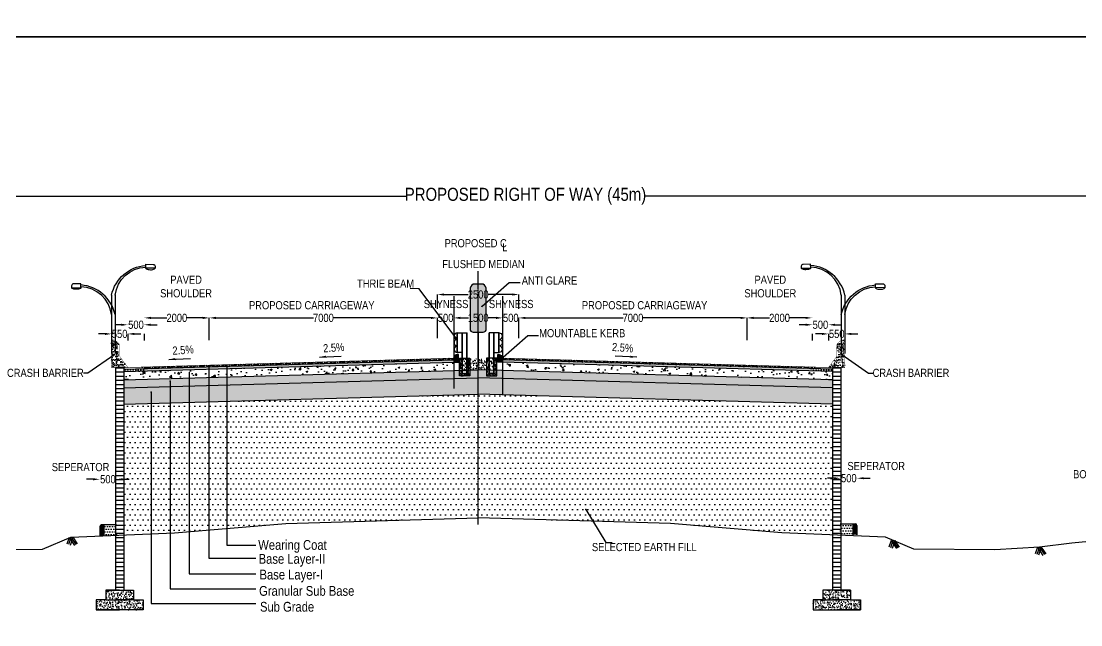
# Model space of a CAD drawing. Header units: millimetres. Extents: x 207528 to 778454, y -364692 to 101323.
# Drawn here: x 395534 to 428047, y -26840 to -8313 of the extents above; entities that cross this region are included whole.
import ezdxf

# ---------------------------------------------------------------- set-up
doc = ezdxf.new("R2010")
doc.units = ezdxf.units.MM
doc.linetypes.add('CENTER2', pattern=[28.575, 19.05, -3.175, 3.175, -3.175])
for name, color, linetype in [('Dim', 253, 'Continuous'), ('Dimension', 253, 'Continuous'), ('hatch', 253, 'Continuous')]:
    doc.layers.add(name, color=color, linetype=linetype)
doc.styles.add('DIM', font='ARIALN.TTF', dxfattribs={"height": 250})
doc.styles.add('STRIP PLAN STYLE', font='ARIALN.TTF')
doc.dimstyles.new('DIM', dxfattribs={"dimtxt": 250, "dimasz": 200, "dimexe": 0.18, "dimexo": 0.0625, "dimgap": 0.09, "dimtad": 0, "dimtih": 1, "dimtoh": 1, "dimdec": 0, "dimzin": 0, "dimdsep": 46, "dimtxsty": 'DIM', "dimcen": 0.09, "dimclrd": 256, "dimclrt": 7, "dimadec": 0, "dimazin": 0, "dimtfac": 1, "dimtdec": 0, "dimtofl": 0, "dimtmove": 0, "dimatfit": 3, "dimfxl": 1, "dimtolj": 1, "dimtzin": 0, "dimarcsym": 0})
doc.dimstyles.new('new', dxfattribs={"dimtxt": 150, "dimasz": 150, "dimexe": 100, "dimexo": 0.1, "dimgap": 0.09, "dimtad": 0, "dimtih": 1, "dimtoh": 1, "dimdec": 0, "dimzin": 0, "dimdsep": 46, "dimtxsty": 'DIM', "dimcen": 0.09, "dimclrd": 256, "dimclrt": 252, "dimadec": 0, "dimazin": 0, "dimtfac": 1, "dimtdec": 0, "dimtofl": 0, "dimtmove": 0, "dimatfit": 3, "dimfxl": 1, "dimtolj": 1, "dimtzin": 0, "dimlwd": -1, "dimarcsym": 0})
pattern_1 = [(45, (333707.95, -86341.39), (-67.35192, 67.35192), []), (105, (333707.95, -86341.39), (-92.004435, -24.65251), []), (165, (333707.95, -86341.39), (-24.65251, -92.004435), [])]
pattern_2 = [(45, (333707.954, -86341.392), (42.426407, -4e-15), [25, -35]), (45, (333718.56, -86341.392), (42.426407, -4e-15), [10, -50]), (45, (333707.954, -86330.785), (42.426407, -4e-15), [10, -50])]
pattern_3 = [(50, (333707.95, -4838.53), (546.554, -47.8173), [57.15, -628.65]), (355, (333707.95, -4838.53), (-105.7303, 573.1705), [45.72, -502.9218]), (100.45144, (333753.5, -4842.5), (440.8237, 525.3533), [48.57, -534.2707]), (46.1842, (333707.95, -4686.1), (813.237, -126.127), [85.725, -942.975]), (96.6356, (333775.7, -4696.64), (712.2124, 742.2784), [72.855, -801.407]), (351.1842, (333707.95, -4686.1), (712.212, 742.278), [68.58, -754.379]), (21, (333784.15, -4724.23), (454.8432, -306.7956), [57.15, -628.65]), (326, (333784.15, -4724.23), (185.406, 552.564), [45.72, -502.92]), (71.45144, (333822.06, -4749.8), (640.2493, 245.7683), [48.57, -534.2698]), (37.5, (333707.95, -4838.53), (9.2658, 253.6651), [0, -496.824, 0, -510.54, 0, -504.825]), (7.5, (333707.95, -4838.53), (200.459, 300.5417), [0, -291.084, 0, -485.394, 0, -192.405]), (327.5, (333538.03, -4838.53), (406.7718, -17.18623), [0, -190.5, 0, -594.36, 0, -788.67]), (317.5, (333461.83, -4838.53), (444.3875, 76.2795), [0, -247.65, 0, -394.716, 0, -560.07])]
pattern_4 = [(0, (334952.85, -4802.69), (39.6875, 79.375), [0, -79.375])]
pattern_5 = [(228.01279, (334165.154, -4203.53), (-5080, -5715), [85.4304, -8457.621]), (184.96974, (334108.004, -4267.03), (7619.999997, 635.000036), [146.601, -14513.5122]), (132.510447, (333961.954, -4279.73), (6350.000003, -6984.999998), [103.3704, -10233.6807]), (267.27369, (333714.304, -4438.48), (635.000001, 12700), [133.501, -13216.6094]), (292.833654, (333707.954, -4571.83), (-3175, 7620), [130.9084, -12959.952]), (357.27369, (333758.754, -4692.48), (-12700, 635.000001), [133.501, -13216.6094]), (37.69424, (333892.104, -4698.83), (-8254.9999996, -6350.0000005), [176.5484, -17478.279]), (72.255328, (334031.804, -4590.88), (4445.000001, 13969.9999996), [166.68, -16501.314]), (121.429566, (334082.604, -4432.13), (-5080.000001, 8255), [133.9532, -13261.3864]), (175.23636, (334012.754, -4317.83), (6985, -635), [152.9283, -7493.4842]), (222.397438, (333860.354, -4305.13), (-7619.9999998, -6985.0000003), [197.7695, -19579.193]), (138.814075, (334342.954, -4444.83), (-4445, 3810), [67.501, -6682.6415]), (171.469234, (334292.154, -4400.38), (8255, -1269.999999), [128.4205, -12713.6597]), (225, (334165.15, -4381.33), (-9e-14, -635), [89.8023, -808.2233]), (203.19859, (334120.704, -4305.13), (3175, 1270), [48.3603, -4787.6556]), (291.80141, (334076.25, -4324.18), (-635, 1905), [68.3914, -3351.1882]), (30.96376, (334101.65, -4387.68), (1905, 1270), [111.08, -3591.5745]), (161.56505, (334196.9, -4330.53), (1270, -635), [80.322, -1927.7245]), (16.38954, (333707.954, -4324.18), (6350, 1905), [112.522, -11139.7067]), (70.346176, (333815.904, -4292.43), (-2540, -6985), [94.3997, -9345.554]), (293.19859, (334196.904, -4203.53), (-1270, 3175), [96.72, -4739.296]), (343.61046, (334235.004, -4292.43), (-6350, 1905), [112.522, -11139.7067]), (339.44395, (333707.954, -4717.88), (-3175, 1270), [108.509, -5316.9336]), (294.77514, (333809.554, -4755.98), (-3175.000004, 6984.999998), [90.918, -9000.8983]), (66.80141, (334203.254, -4838.53), (1270, 3175), [96.72, -4739.296]), (17.354025, (334241.354, -4749.63), (-8255, -2540), [106.4457, -10538.094]), (69.44395, (333892.104, -4838.53), (-1270, -3175), [54.2544, -5371.188]), (101.30993, (334165.15, -4838.53), (-635, 2540), [32.3787, -3205.4987]), (165.96376, (334158.8, -4806.78), (1905, -635), [130.9084, -2487.2636]), (186.009006, (334031.804, -4775.03), (6350, 635), [121.3167, -12010.3412]), (303.69007, (334101.65, -4444.83), (-635, 1270), [91.581, -2197.944]), (353.157227, (334152.454, -4521.03), (10795, -1269.9999994), [159.889, -15829.0023]), (60.945396, (334311.204, -4540.08), (-2540, -4445), [65.377, -6472.348]), (90, (334342.95, -4482.9), (-635, 635), [38.1, -596.9]), (120.25644, (334019.104, -4755.98), (2540, -4445), [88.2167, -8733.485]), (48.01279, (333974.654, -4679.78), (5080, 5715), [170.8607, -8372.1905]), (0, (334088.95, -4552.8), (635, 635), [165.1, -469.9]), (325.304846, (334254.054, -4552.78), (6350.000002, -4444.999997), [100.4024, -9939.829]), (254.0546, (334336.6, -4609.93), (-635, -2540), [92.4573, -4530.4125]), (207.645975, (334311.204, -4698.83), (-12065.0000004, -6349.999999), [150.5363, -14903.116]), (175.42608, (334177.854, -4768.68), (-8255, 635), [159.2574, -15766.4616])]
pattern_6 = [(0, (333707.954, -4838.53), (39.6875, 79.375), [0, -79.375])]
pattern_7 = [(0, (333707.95, 59244.85), (79.375, 158.75), [0, -158.75])]
pattern_8 = [(140, (336827.85, 59280.69), (15.93909, 182.18467), [19.05, -209.55]), (85, (336827.85, 59280.69), (-191.05685, -35.24342), [15.24, -167.64058]), (190.45144, (336829.18, 59295.87), (-175.11775, 146.94125), [16.19, -178.09024]), (136.1842, (336777.05, 59280.7), (42.04233, 271.07904), [28.575, -314.325]), (186.63556, (336780.56, 59303.28), (-247.4261, 237.40413), [24.285, -267.1356]), (81.18415, (336777.05, 59280.7), (-247.4261, 237.40413), [22.85997, -251.4597]), (111, (336789.75, 59306.09), (102.2652, 151.6144), [19.05, -209.55]), (56, (336789.75, 59306.09), (-184.18797, 61.80203), [15.24, -167.64]), (161.45145, (336798.27, 59318.72), (-81.92277, 213.41642), [16.19, -178.08994]), (127.5, (336827.85, 59280.69), (-84.55504, 3.088603), [0, -165.608, 0, -170.18, 0, -168.275]), (97.5, (336827.85, 59280.69), (-100.180575, 66.81966), [0, -97.028, 0, -161.798, 0, -64.135]), (57.5, (336827.85, 59224.05), (5.728744, 135.590595), [0, -63.5, 0, -198.12, 0, -262.89]), (47.5, (336827.85, 59198.65), (-25.42649, 148.12918), [0, -82.55, 0, -131.572, 0, -186.69])]
pattern_9 = [(0, (336452.85, 59280.69), (0, 127), [])]
pattern_10 = [(50, (334452.73, 59243.19), (182.18467, -15.93909), [19.05, -209.55]), (355, (334452.73, 59243.19), (-35.24342, 191.05685), [15.24, -167.64058]), (100.45144, (334467.9, 59241.86), (146.94125, 175.11775), [16.19, -178.09024]), (46.1842, (334452.73, 59293.99), (271.07904, -42.04233), [28.575, -314.325]), (96.63556, (334475.32, 59290.48), (237.40413, 247.4261), [24.285, -267.1356]), (351.18415, (334452.73, 59294), (237.40413, 247.4261), [22.86, -251.4597]), (21, (334478.13, 59281.29), (151.6144, -102.2652), [19.05, -209.55]), (326, (334478.13, 59281.29), (61.80203, 184.18797), [15.24, -167.64]), (71.45144, (334490.76, 59272.76), (213.41642, 81.92277), [16.19, -178.08994]), (37.5, (334452.727, 59243.186), (3.088603, 84.55504), [0, -165.608, 0, -170.18, 0, -168.275]), (7.5, (334452.73, 59243.19), (66.81966, 100.180575), [0, -97.028, 0, -161.798, 0, -64.135]), (327.5, (334396.085, 59243.186), (135.590595, -5.728744), [0, -63.5, 0, -198.12, 0, -262.89]), (317.5, (334370.68, 59243.19), (148.12918, 25.42649), [0, -82.55, 0, -131.572, 0, -186.69])]

# ---------------------------------------------------------------- blocks, each defined once
blk = doc.blocks.new('*D259')
at = {"layer": 'Defpoints', "color": 0, "transparency": 16777216}
for p in [(401307, -17420), (401307, -18106), (408307, -18046)]:
    blk.add_point(p, dxfattribs=at)
at = {"layer": 'Dim', "color": 0, "lineweight": -2, "transparency": 16777216}
for p, q in [((401307, -18106), (401307, -17420)), ((408307, -18045), (408307, -17420))]:
    blk.add_line(p, q, dxfattribs=at)
at = {"layer": 'Dim', "lineweight": -2, "transparency": 16777216}
for p, q in [((401507, -17420), (404502, -17420)), ((408107, -17420), (405112, -17420))]:
    blk.add_line(p, q, dxfattribs=at)
at = {"layer": 'Dim', "transparency": 16777216}
for points in [[(401507, -17387), (401507, -17454), (401307, -17420)], [(408107, -17387), (408107, -17454), (408307, -17420)]]:
    blk.add_solid(points, dxfattribs=at)
at = {"layer": 'Dim', "color": 7, "transparency": 16777216, "insert": (404807, -17420), "char_height": 250, "attachment_point": 5, "style": 'DIM'}
blk.add_mtext('\\A1;7000', dxfattribs=at)
blk = doc.blocks.new('*D260')
at = {"layer": 'Defpoints', "color": 0, "transparency": 16777216}
for p in [(399313, -17419), (399313, -17419), (401307, -17420)]:
    blk.add_point(p, dxfattribs=at)
at = {"layer": 'Dim', "color": 0, "lineweight": -2, "transparency": 16777216}
for p, q in [((399313, -17419), (399313, -17420)), ((401307, -17420), (401307, -17421))]:
    blk.add_line(p, q, dxfattribs=at)
at = {"layer": 'Dim', "lineweight": -2, "transparency": 16777216}
for p, q in [((399513, -17419), (400002, -17420)), ((401107, -17420), (400617, -17420))]:
    blk.add_line(p, q, dxfattribs=at)
at = {"layer": 'Dim', "transparency": 16777216}
for points in [[(399513, -17386), (399513, -17453), (399313, -17419)], [(401107, -17387), (401107, -17454), (401307, -17420)]]:
    blk.add_solid(points, dxfattribs=at)
at = {"layer": 'Dim', "color": 7, "transparency": 16777216, "insert": (400310, -17420), "char_height": 250, "attachment_point": 5, "style": 'DIM'}
blk.add_mtext('\\A1;2000', dxfattribs=at)
blk = doc.blocks.new('*D261')
at = {"layer": 'Defpoints', "color": 0, "transparency": 16777216}
for p in [(398305, -17912), (398305, -18008), (398805, -18008)]:
    blk.add_point(p, dxfattribs=at)
at = {"layer": 'Dim', "lineweight": -2, "transparency": 16777216}
for p, q in [((398105, -17912), (397905, -17912)), ((399005, -17912), (399205, -17912))]:
    blk.add_line(p, q, dxfattribs=at)
at = {"layer": 'Dim', "color": 0, "lineweight": -2, "transparency": 16777216}
for p, q in [((398305, -17913), (398305, -17911)), ((398805, -17913), (398805, -17911))]:
    blk.add_line(p, q, dxfattribs=at)
at = {"layer": 'Dim', "transparency": 16777216}
for points in [[(398105, -17878), (398105, -17945), (398305, -17912)], [(399005, -17878), (399005, -17945), (398805, -17912)]]:
    blk.add_solid(points, dxfattribs=at)
at = {"layer": 'Dim', "color": 7, "transparency": 16777216, "insert": (398555, -17912), "char_height": 250, "attachment_point": 5, "style": 'DIM'}
blk.add_mtext('\\A1;550', dxfattribs=at)
blk = doc.blocks.new('*D274')
at = {"layer": 'Defpoints', "color": 0, "transparency": 16777216}
for p in [(398805, -17631), (398805, -17905), (399306, -17905)]:
    blk.add_point(p, dxfattribs=at)
at = {"layer": 'Dim', "lineweight": -2, "transparency": 16777216}
for p, q in [((398605, -17631), (398405, -17631)), ((399506, -17631), (399706, -17631))]:
    blk.add_line(p, q, dxfattribs=at)
at = {"layer": 'Dim', "color": 0, "lineweight": -2, "transparency": 16777216}
for p, q in [((398805, -17633), (398805, -17631)), ((399306, -17633), (399306, -17631))]:
    blk.add_line(p, q, dxfattribs=at)
at = {"layer": 'Dim', "transparency": 16777216}
for points in [[(398605, -17598), (398605, -17665), (398805, -17631)], [(399506, -17598), (399506, -17665), (399306, -17631)]]:
    blk.add_solid(points, dxfattribs=at)
at = {"layer": 'Dim', "color": 7, "transparency": 16777216, "insert": (399056, -17631), "char_height": 250, "attachment_point": 5, "style": 'DIM'}
blk.add_mtext('\\A1;500', dxfattribs=at)
blk = doc.blocks.new('*D262')
at = {"layer": 'Defpoints', "color": 0, "transparency": 16777216}
for p in [(410807, -16703), (408307, -17138), (410807, -17138)]:
    blk.add_point(p, dxfattribs=at)
at = {"layer": 'Dim', "color": 0, "lineweight": -2, "transparency": 16777216}
for p, q in [((408307, -17138), (408307, -16703)), ((410807, -17138), (410807, -16703))]:
    blk.add_line(p, q, dxfattribs=at)
at = {"layer": 'Dim', "lineweight": -2, "transparency": 16777216}
for p, q in [((408507, -16703), (409250, -16703)), ((410607, -16703), (409865, -16703))]:
    blk.add_line(p, q, dxfattribs=at)
at = {"layer": 'Dim', "transparency": 16777216}
for points in [[(408507, -16669), (408507, -16736), (408307, -16703)], [(410607, -16669), (410607, -16736), (410807, -16703)]]:
    blk.add_solid(points, dxfattribs=at)
at = {"layer": 'Dim', "color": 7, "transparency": 16777216, "insert": (409557, -16703), "char_height": 250, "attachment_point": 5, "style": 'DIM'}
blk.add_mtext('\\A1;2500', dxfattribs=at)
blk = doc.blocks.new('*D263')
at = {"layer": 'Defpoints', "color": 0, "transparency": 16777216}
for p in [(410307, -17420), (410307, -17607), (410807, -17607)]:
    blk.add_point(p, dxfattribs=at)
at = {"layer": 'Dim', "lineweight": -2, "transparency": 16777216}
for p, q in [((410107, -17420), (409907, -17420)), ((411007, -17420), (411207, -17420))]:
    blk.add_line(p, q, dxfattribs=at)
at = {"layer": 'Dim', "color": 0, "lineweight": -2, "transparency": 16777216}
for p, q in [((410307, -17421), (410307, -17420)), ((410807, -17421), (410807, -17420))]:
    blk.add_line(p, q, dxfattribs=at)
at = {"layer": 'Dim', "transparency": 16777216}
for points in [[(410107, -17387), (410107, -17453), (410307, -17420)], [(411007, -17387), (411007, -17453), (410807, -17420)]]:
    blk.add_solid(points, dxfattribs=at)
at = {"layer": 'Dim', "color": 7, "transparency": 16777216, "insert": (410557, -17420), "char_height": 250, "attachment_point": 5, "style": 'DIM'}
blk.add_mtext('\\A1;500', dxfattribs=at)
blk = doc.blocks.new('*D264')
at = {"layer": 'Defpoints', "color": 0, "transparency": 16777216}
for p in [(408307, -17420), (408307, -17607), (408807, -17607)]:
    blk.add_point(p, dxfattribs=at)
at = {"layer": 'Dim', "lineweight": -2, "transparency": 16777216}
for p, q in [((408107, -17420), (407907, -17420)), ((409007, -17420), (409207, -17420))]:
    blk.add_line(p, q, dxfattribs=at)
at = {"layer": 'Dim', "color": 0, "lineweight": -2, "transparency": 16777216}
for p, q in [((408307, -17421), (408307, -17420)), ((408807, -17421), (408807, -17420))]:
    blk.add_line(p, q, dxfattribs=at)
at = {"layer": 'Dim', "transparency": 16777216}
for points in [[(408107, -17387), (408107, -17453), (408307, -17420)], [(409007, -17387), (409007, -17453), (408807, -17420)]]:
    blk.add_solid(points, dxfattribs=at)
at = {"layer": 'Dim', "color": 7, "transparency": 16777216, "insert": (408557, -17420), "char_height": 250, "attachment_point": 5, "style": 'DIM'}
blk.add_mtext('\\A1;500', dxfattribs=at)
blk = doc.blocks.new('*D265')
at = {"layer": 'Defpoints', "color": 0, "transparency": 16777216}
for p in [(408807, -17419), (408807, -17606), (410307, -17607)]:
    blk.add_point(p, dxfattribs=at)
at = {"layer": 'Dim', "color": 0, "lineweight": -2, "transparency": 16777216}
for p, q in [((408807, -17420), (408807, -17419)), ((410307, -17421), (410307, -17420))]:
    blk.add_line(p, q, dxfattribs=at)
at = {"layer": 'Dim', "lineweight": -2, "transparency": 16777216}
for p, q in [((409007, -17419), (409261, -17419)), ((410107, -17420), (409853, -17420))]:
    blk.add_line(p, q, dxfattribs=at)
at = {"layer": 'Dim', "transparency": 16777216}
for points in [[(409007, -17386), (409007, -17453), (408807, -17419)], [(410107, -17386), (410107, -17453), (410307, -17420)]]:
    blk.add_solid(points, dxfattribs=at)
at = {"layer": 'Dim', "color": 7, "transparency": 16777216, "insert": (409557, -17419), "char_height": 250, "attachment_point": 5, "style": 'DIM'}
blk.add_mtext('\\A1;1500', dxfattribs=at)
blk = doc.blocks.new('*D266')
at = {"layer": 'Defpoints', "color": 0, "transparency": 16777216}
for p in [(417806, -17420), (410806, -18046), (417806, -18106)]:
    blk.add_point(p, dxfattribs=at)
at = {"layer": 'Dim', "color": 0, "lineweight": -2, "transparency": 16777216}
for p, q in [((410806, -18045), (410806, -17420)), ((417806, -18106), (417806, -17420))]:
    blk.add_line(p, q, dxfattribs=at)
at = {"layer": 'Dim', "lineweight": -2, "transparency": 16777216}
for p, q in [((411006, -17420), (414001, -17420)), ((417606, -17420), (414611, -17420))]:
    blk.add_line(p, q, dxfattribs=at)
at = {"layer": 'Dim', "transparency": 16777216}
for points in [[(411006, -17387), (411006, -17454), (410806, -17420)], [(417606, -17387), (417606, -17454), (417806, -17420)]]:
    blk.add_solid(points, dxfattribs=at)
at = {"layer": 'Dim', "color": 7, "transparency": 16777216, "insert": (414306, -17420), "char_height": 250, "attachment_point": 5, "style": 'DIM'}
blk.add_mtext('\\A1;7000', dxfattribs=at)
blk = doc.blocks.new('*D267')
at = {"layer": 'Defpoints', "color": 0, "transparency": 16777216}
for p in [(417806, -17420), (419800, -17419), (419800, -17419)]:
    blk.add_point(p, dxfattribs=at)
at = {"layer": 'Dim', "color": 0, "lineweight": -2, "transparency": 16777216}
for p, q in [((417806, -17420), (417806, -17421)), ((419800, -17419), (419800, -17420))]:
    blk.add_line(p, q, dxfattribs=at)
at = {"layer": 'Dim', "lineweight": -2, "transparency": 16777216}
for p, q in [((418006, -17420), (418495, -17420)), ((419600, -17419), (419110, -17420))]:
    blk.add_line(p, q, dxfattribs=at)
at = {"layer": 'Dim', "transparency": 16777216}
for points in [[(418006, -17387), (418006, -17454), (417806, -17420)], [(419600, -17386), (419600, -17453), (419800, -17419)]]:
    blk.add_solid(points, dxfattribs=at)
at = {"layer": 'Dim', "color": 7, "transparency": 16777216, "insert": (418803, -17420), "char_height": 250, "attachment_point": 5, "style": 'DIM'}
blk.add_mtext('\\A1;2000', dxfattribs=at)
blk = doc.blocks.new('*D268')
at = {"layer": 'Defpoints', "color": 0, "transparency": 16777216}
for p in [(420308, -18008), (420808, -17912), (420808, -18008)]:
    blk.add_point(p, dxfattribs=at)
at = {"layer": 'Dim', "lineweight": -2, "transparency": 16777216}
for p, q in [((420108, -17912), (419908, -17912)), ((421008, -17912), (421208, -17912))]:
    blk.add_line(p, q, dxfattribs=at)
at = {"layer": 'Dim', "color": 0, "lineweight": -2, "transparency": 16777216}
for p, q in [((420308, -17913), (420308, -17911)), ((420808, -17913), (420808, -17911))]:
    blk.add_line(p, q, dxfattribs=at)
at = {"layer": 'Dim', "transparency": 16777216}
for points in [[(420108, -17878), (420108, -17945), (420308, -17912)], [(421008, -17878), (421008, -17945), (420808, -17912)]]:
    blk.add_solid(points, dxfattribs=at)
at = {"layer": 'Dim', "color": 7, "transparency": 16777216, "insert": (420558, -17912), "char_height": 250, "attachment_point": 5, "style": 'DIM'}
blk.add_mtext('\\A1;550', dxfattribs=at)
blk = doc.blocks.new('*D275')
at = {"layer": 'Defpoints', "color": 0, "transparency": 16777216}
for p in [(420308, -17631), (419806, -17905), (420308, -17905)]:
    blk.add_point(p, dxfattribs=at)
at = {"layer": 'Dim', "lineweight": -2, "transparency": 16777216}
for p, q in [((419606, -17631), (419406, -17631)), ((420508, -17631), (420708, -17631))]:
    blk.add_line(p, q, dxfattribs=at)
at = {"layer": 'Dim', "color": 0, "lineweight": -2, "transparency": 16777216}
for p, q in [((419806, -17633), (419806, -17631)), ((420308, -17633), (420308, -17631))]:
    blk.add_line(p, q, dxfattribs=at)
at = {"layer": 'Dim', "transparency": 16777216}
for points in [[(419606, -17598), (419606, -17665), (419806, -17631)], [(420508, -17598), (420508, -17665), (420308, -17631)]]:
    blk.add_solid(points, dxfattribs=at)
at = {"layer": 'Dim', "color": 7, "transparency": 16777216, "insert": (420057, -17631), "char_height": 250, "attachment_point": 5, "style": 'DIM'}
blk.add_mtext('\\A1;500', dxfattribs=at)
blk = doc.blocks.new('*D269')
at = {"layer": 'Defpoints', "color": 0, "transparency": 16777216}
for p in [(398450, -22373), (397940, -22721), (398450, -22721)]:
    blk.add_point(p, dxfattribs=at)
at = {"layer": 'Dim', "lineweight": -2, "transparency": 16777216}
for p, q in [((397740, -22373), (397540, -22373)), ((398650, -22373), (398850, -22373))]:
    blk.add_line(p, q, dxfattribs=at)
at = {"layer": 'Dim', "color": 0, "lineweight": -2, "transparency": 16777216}
for p, q in [((397940, -22374), (397940, -22373)), ((398450, -22374), (398450, -22373))]:
    blk.add_line(p, q, dxfattribs=at)
at = {"layer": 'Dim', "transparency": 16777216}
for points in [[(397740, -22340), (397740, -22407), (397940, -22373)], [(398650, -22340), (398650, -22407), (398450, -22373)]]:
    blk.add_solid(points, dxfattribs=at)
at = {"layer": 'Dim', "color": 7, "transparency": 16777216, "insert": (398195, -22373), "char_height": 250, "attachment_point": 5, "style": 'DIM'}
blk.add_mtext('\\A1;500', dxfattribs=at)
blk = doc.blocks.new('*D270')
at = {"layer": 'Defpoints', "color": 0, "transparency": 16777216}
for p in [(420675, -22341), (420675, -22689), (421185, -22689)]:
    blk.add_point(p, dxfattribs=at)
at = {"layer": 'Dim', "lineweight": -2, "transparency": 16777216}
for p, q in [((420475, -22341), (420275, -22341)), ((421385, -22341), (421585, -22341))]:
    blk.add_line(p, q, dxfattribs=at)
at = {"layer": 'Dim', "color": 0, "lineweight": -2, "transparency": 16777216}
for p, q in [((420675, -22342), (420675, -22341)), ((421185, -22342), (421185, -22341))]:
    blk.add_line(p, q, dxfattribs=at)
at = {"layer": 'Dim', "transparency": 16777216}
for points in [[(420475, -22308), (420475, -22374), (420675, -22341)], [(421385, -22308), (421385, -22374), (421185, -22341)]]:
    blk.add_solid(points, dxfattribs=at)
at = {"layer": 'Dim', "color": 7, "transparency": 16777216, "insert": (420930, -22341), "char_height": 250, "attachment_point": 5, "style": 'DIM'}
blk.add_mtext('\\A1;500', dxfattribs=at)
blk = doc.blocks.new('*D271')
at = {"layer": 'Defpoints', "color": 0, "transparency": 16777216}
for p in [(387056, -13954), (432056, -13687), (432056, -13951)]:
    blk.add_point(p, dxfattribs=at)
at = {"layer": 'Dim', "color": 0, "lineweight": -2, "transparency": 16777216}
for p, q in [((387056, -13954), (387056, -13686)), ((432056, -13951), (432056, -13686))]:
    blk.add_line(p, q, dxfattribs=at)
at = {"layer": 'Dim', "lineweight": -2, "transparency": 16777216}
for p, q in [((387256, -13687), (407335, -13687)), ((431856, -13687), (414680, -13687))]:
    blk.add_line(p, q, dxfattribs=at)
at = {"layer": 'Dim', "transparency": 16777216}
for points in [[(387256, -13653), (387256, -13720), (387056, -13687)], [(431856, -13653), (431856, -13720), (432056, -13687)]]:
    blk.add_solid(points, dxfattribs=at)
at = {"layer": 'Dim', "color": 7, "transparency": 16777216, "insert": (411008, -13687), "char_height": 400, "attachment_point": 5, "style": 'STRIP PLAN STYLE'}
blk.add_mtext('\\A1;PROPOSED RIGHT OF WAY (45m)', dxfattribs=at)
blk = doc.blocks.new('thrie pole')
at = {"true_color": 0x939598}
h = blk.add_hatch(dxfattribs=at)
h.set_pattern_fill('AR-CONC', color=252, scale=0.7)
h.paths.add_polyline_path([(1314319, 54509), (1314169, 54509), (1314169, 54977), (1314089, 54977), (1314089, 54429), (1314399, 54429), (1314399, 54977), (1314319, 54977)])
for points in [[(1314019, 55151), (1314019, 55751)], [(1314019, 55351), (1314019, 55751)], [(1314019, 55751), (1314319, 55751)], [(1314024, 55151), (1314024, 55751)], [(1314024, 55351), (1314024, 55751)], [(1314169, 54509), (1314169, 55751)], [(1314174, 54509), (1314174, 55751)], [(1314314, 54509), (1314314, 55751)], [(1314319, 54509), (1314319, 55751)], [(1314169, 55151), (1314019, 55151)], [(1314174, 54509), (1314169, 54509)], [(1314169, 54509), (1314319, 54509)]]:
    blk.add_lwpolyline(points)
blk.add_lwpolyline([(1314399, 54429), (1314089, 54429), (1314089, 54977), (1314399, 54977)], close=True)
for centre, radius, start, end in [((1314019, 55651), 100, 90, 245.38), ((1314019, 55451), 100, 114.62, 245.38), ((1314019, 55251), 100, 114.62, 270), ((1313973, 55551), 10, 294.62, 65.38), ((1313973, 55351), 10, 294.62, 65.38)]:
    blk.add_arc(centre, radius, start, end)
blk = doc.blocks.new('DDD')
for p, q in [((1867070, -106568), (1867071, -106627)), ((1867071, -106627), (1867359, -106625)), ((1867358, -106507), (1867129, -106509)), ((1867359, -106625), (1867358, -106507)), ((1868297, -107444), (1868295, -109214)), ((1868407, -107450), (1868407, -109214))]:
    blk.add_line(p, q)
for centre, major_axis, start_param, end_param in [((1867129, -106568), (41.7, 41.7), 0.793568, 2.364365), ((1867273, -107703), (-822, 822), 4.14637, 5.423964), ((1867323, -107580), (-343, 922), 4.488864, 5.890241)]:
    blk.add_ellipse(centre, major_axis=major_axis, ratio=1, start_param=start_param, end_param=end_param)
at = {"extrusion": (0, 0, -1)}
blk.add_ellipse((1867215, -106626), major_axis=(144, 1), ratio=0.331897, start_param=0, end_param=3.141593, dxfattribs=at)
blk = doc.blocks.new('DUAL LIGHT')
for p, q in [((1621822, -144545), (1621823, -144427)), ((1622110, -144547), (1621822, -144545)), ((1621823, -144427), (1622052, -144429)), ((1622110, -144488), (1622110, -144547)), ((1620774, -145370), (1620774, -146570)), ((1620884, -145364), (1620885, -146570))]:
    blk.add_line(p, q)
at = {"extrusion": (0, 0, -1)}
for centre, major_axis, start_param, end_param in [((1621908, -145623), (822, 822), 4.14637, 5.423964), ((1621858, -145500), (343, 922), 4.488864, 5.890241), ((1622052, -144487), (-41.7, 41.7), 0.793568, 2.364365)]:
    blk.add_ellipse(centre, major_axis=major_axis, ratio=1, start_param=start_param, end_param=end_param, dxfattribs=at)
blk.add_ellipse((1621966, -144546), major_axis=(-144, 1), ratio=0.331897, start_param=0, end_param=3.141593)
blk.add_blockref('DDD', (-247523, -37321))

msp = doc.modelspace()

# ---------------------------------------------------------------- hatches: boundary and pattern name
h = msp.add_hatch()
h.set_pattern_fill('GOST_GLASS', color=41, scale=5)
h.set_pattern_definition(pattern_2)
h.paths.add_polyline_path([(408809.1, -18776.1), (408809.1, -18706), (399306.3, -18979.5), (399306.3, -19048.9)])
at = {"true_color": 0x636466}
h = msp.add_hatch(color=251, dxfattribs=at)
h.dxf.hatch_style = 1
h.paths.add_polyline_path([(408954.4, -18546.3), (408916.3, -18546.3, 0.2904632), (408816.4, -18634.8), (408807.4, -18698.2), (408807.9, -18698.2), (408807.9, -18778.2), (408954.3, -18777.1)])
h = msp.add_hatch()
h.set_pattern_fill('AR-SAND', color=45, scale=2.5)
h.set_pattern_definition([(37.5, (-24543.98, -86963.99), (-4.000078, 122.35331), [0, -96.52, 0, -107.95, 0, -103.1875]), (7.5, (-24543.98, -86963.99), (112.38082, 179.206275), [0, -52.07, 0, -86.995, 0, -33.3375]), (327.5, (-24622.08, -86963.99), (197.748093, 0.359296), [0, -31.75, 0, -114.3, 0, -149.225]), (317.5, (-24622.08, -86963.99), (190.88911, 55.73233), [0, -15.875, 0, -74.93, 0, -85.725])])
h.paths.add_polyline_path([(408954.3, -18661.7), (410159.2, -18661.7), (410153.6, -19026), (409555.7, -19012.1), (408960, -19025.9)])
at = {"true_color": 0x939598}
h = msp.add_hatch(color=252, dxfattribs=at)
h.dxf.hatch_style = 1
edge = h.paths.add_edge_path()
edge.add_line((410197.4, -18546.3), (410159.3, -18546.3))
edge.add_line((410159.3, -18546.3), (410159.2, -18777))
edge.add_line((410159.2, -18777), (410305.8, -18778.3))
edge.add_line((410305.8, -18778.3), (410305.9, -18751.3))
edge.add_line((410305.9, -18751.3), (410306, -18751.3))
edge.add_line((410306, -18751.3), (410306.4, -18699.1))
edge.add_line((410306.4, -18699.1), (410297.2, -18634.9))
edge.add_arc((410177.5, -18669.3), 124.6, 16.03683, 80.82338)
h = msp.add_hatch()
h.set_pattern_fill('GOST_GLASS', color=41, scale=5)
h.set_pattern_definition(pattern_2)
h.paths.add_polyline_path([(410307, -18706.1), (410307, -18776.2), (419806.3, -19048.9), (419806.3, -18979.5)])
at = {"ltscale": 0.1}
h = msp.add_hatch(dxfattribs=at)
h.set_pattern_fill('LINE', color=256, scale=40, style=0)
h.set_pattern_definition(pattern_9)
h.paths.add_polyline_path([(398679.8, -18943.6), (398429.8, -18943.6), (398429.8, -24327.4), (398679.8, -24288.5)])
h.paths.add_polyline_path([(398679.8, -24288.5), (398429.8, -24327.4), (398429.8, -25778), (398679.8, -25778)])
h = msp.add_hatch(dxfattribs=at)
h.set_pattern_fill('LINE', color=256, scale=40, style=0)
h.set_pattern_definition(pattern_9)
h.paths.add_polyline_path([(420432.8, -18943.6), (420682.8, -18943.6), (420682.8, -24327.4), (420432.8, -24288.5)])
h.paths.add_polyline_path([(420432.8, -24288.5), (420682.8, -24327.4), (420682.8, -25778), (420432.8, -25778)])
h = msp.add_hatch(color=256)
h.dxf.hatch_style = 1
h.paths.add_polyline_path([(397948.4, -23822.2, -0.4142136), (397998.4, -23772.2), (398071.7, -23772.2), (398071.7, -24108), (397948.4, -24111.1)])
h = msp.add_hatch(color=256)
h.dxf.hatch_style = 1
h.paths.add_polyline_path([(421176.4, -23790, 0.4142136), (421126.4, -23740), (421053.2, -23740), (421053.2, -24075.7), (421176.4, -24078.9)])
at = {"layer": 'Dim'}
h = msp.add_hatch(color=124, dxfattribs=at)
h.dxf.hatch_style = 1
edge = h.paths.add_edge_path()
edge.add_line((409806.3, -17756.9), (409806.3, -16556.9))
edge.add_arc((409614.1, -16555.3), 192.2, 359.51681, 421.33401)
edge.add_line((409706.3, -16386.6), (409406.3, -16386.6))
edge.add_arc((409469.1, -16538), 163.9, 112.53079, 186.6184)
edge.add_line((409306.3, -16556.9), (409306.3, -17756.9))
edge.add_arc((409406.3, -17756.9), 100, 180, 270)
edge.add_line((409406.3, -17856.9), (409706.3, -17856.9))
edge.add_arc((409706.3, -17756.9), 100, 270, 360)
h = msp.add_hatch(dxfattribs=at)
h.set_pattern_fill('AR-CONC', color=256)
h.set_pattern_definition(pattern_10)
h.paths.add_polyline_path([(398547.8, -18245.2), (398541.2, -18231.5), (398521.6, -18199.4), (398504.6, -18178), (398480.1, -18153.7), (398440.3, -18125.2), (398407.3, -18109), (398374.6, -18098), (398336.3, -18090.9), (398304.8, -18089.4), (398304.8, -18147.5), (398304.8, -18943.6), (398806.2, -18931), (398547.4, -18587.1)])
h = msp.add_hatch(dxfattribs=at)
h.set_pattern_fill('AR-CONC', color=256)
h.set_pattern_definition(pattern_10)
h.paths.add_polyline_path([(420564.9, -18245.2), (420571.4, -18231.5), (420591, -18199.4), (420608.1, -18178), (420632.5, -18153.7), (420672.3, -18125.2), (420705.3, -18109), (420738, -18098), (420776.3, -18090.9), (420807.8, -18089.4), (420807.8, -18147.5), (420807.8, -18943.6), (420306.4, -18931), (420565.2, -18587.1)])
h = msp.add_hatch(dxfattribs=at)
h.set_pattern_fill('AR-CONC', color=256, scale=3)
h.set_pattern_definition(pattern_3)
h.paths.add_polyline_path([(408809.1, -19032.8), (408809.1, -18776.1), (398679.8, -19066.8), (398679.8, -19238.5), (398679.8, -19313.7)])
h = msp.add_hatch(dxfattribs=at)
h.set_pattern_fill('AR-CONC', color=256, scale=3)
h.set_pattern_definition(pattern_3)
h.paths.add_polyline_path([(410307, -18776.2), (410307, -19032.9), (420432.8, -19313.7), (420432.8, -19066.8)])
at = {"layer": 'hatch'}
h = msp.add_hatch(dxfattribs=at)
h.set_pattern_fill('NET3', color=256, scale=30, angle=45)
h.set_pattern_definition(pattern_1)
h.paths.add_polyline_path([(408809.1, -18705.8), (408809.1, -18656), (399306.3, -18929.2), (399306.3, -18979.5)])
h = msp.add_hatch(dxfattribs=at)
h.set_pattern_fill('NET3', color=256, scale=30, angle=45)
h.set_pattern_definition(pattern_1)
h.paths.add_polyline_path([(410307, -18656.1), (410307, -18705.9), (419806.3, -18979.5), (419806.3, -18929.2)])
h = msp.add_hatch(dxfattribs=at)
h.set_pattern_fill('DOTS', scale=50)
h.set_pattern_definition(pattern_4)
h.paths.add_polyline_path([(399306.3, -18929.5), (398430.1, -18943.6), (398679.8, -18949.6), (398679.8, -19078.4), (399306.9, -19048.7)])
h = msp.add_hatch(dxfattribs=at)
h.set_pattern_fill('GRAVEL', color=11, scale=25)
h.set_pattern_definition(pattern_5)
h.paths.add_polyline_path([(409555.7, -19262.2), (409555.7, -19012.1), (398679.8, -19313.7), (398679.8, -19433.6), (398679.8, -19567.8)])
h = msp.add_hatch(dxfattribs=at)
h.set_pattern_fill('GRAVEL', color=11, scale=25)
h.set_pattern_definition(pattern_5)
h.paths.add_polyline_path([(409556.9, -19262.2), (409556.9, -19012.1), (420432.8, -19313.7), (420432.8, -19433.6), (420432.8, -19567.8)])
h = msp.add_hatch(dxfattribs=at)
h.set_pattern_fill('DOTS', scale=50)
h.set_pattern_definition(pattern_4)
h.paths.add_polyline_path([(419806.3, -18929.5), (420682.5, -18943.6), (420432.8, -18949.6), (420432.8, -19078.4), (419805.7, -19048.7)])
h = msp.add_hatch(dxfattribs=at)
h.set_pattern_fill('DOTS', color=25, scale=50)
h.set_pattern_definition(pattern_6)
h.paths.add_polyline_path([(409555.7, -19262.2), (398679.8, -19567.8), (398679.8, -20067.9), (409555.7, -19762.4)])
h = msp.add_hatch(dxfattribs=at)
h.set_pattern_fill('DOTS', color=25, scale=50)
h.set_pattern_definition(pattern_6)
h.paths.add_polyline_path([(409556.9, -19262.2), (420432.8, -19567.8), (420432.8, -20067.9), (409556.9, -19762.4)])
h = msp.add_hatch(dxfattribs=at)
h.set_pattern_fill('DOTS', scale=100)
h.set_pattern_definition(pattern_7)
h.paths.add_polyline_path([(409555.7, -19762.4), (398679.8, -20067.9), (398679.8, -24080.6), (398168.2, -24102.2), (400237.3, -24014.6), (403654.5, -23731.6), (409555.7, -23557.2)])
h = msp.add_hatch(dxfattribs=at)
h.set_pattern_fill('DOTS', scale=100)
h.set_pattern_definition(pattern_7)
h.paths.add_polyline_path([(409556.9, -19762.4), (420432.8, -20067.9), (420432.8, -24080.6), (420944.4, -24102.2), (418875.3, -24014.6), (415458.2, -23731.6), (409556.9, -23557.2)])
h = msp.add_hatch(dxfattribs=at)
h.set_pattern_fill('DOTS', color=25, scale=50)
h.set_pattern_definition([(0, (-919486.82, 70549.97), (39.6875, 79.375), [0, -79.375])])
h.paths.add_polyline_path([(398071.7, -24108), (398457, -24098.3), (398457, -23772.2), (398071.7, -23772.2)])
h = msp.add_hatch(dxfattribs=at)
h.set_pattern_fill('DOTS', color=25, scale=50)
h.set_pattern_definition([(0, (-919530.27, 70582.214), (39.6875, 79.375), [0, -79.375])])
h.paths.add_polyline_path([(421053.2, -24075.7), (420667.8, -24066), (420667.8, -23740), (421053.2, -23740)])
h = msp.add_hatch(dxfattribs=at)
h.set_pattern_fill('AR-CONC', color=256, angle=90)
h.set_pattern_definition(pattern_8)
h.paths.add_polyline_path([(398979.8, -25778), (398129.8, -25778), (398129.8, -26078), (398554.8, -26078), (398679.8, -26078), (398979.8, -26078)])
h.paths.add_polyline_path([(399279.8, -26078), (398979.8, -26078), (398679.8, -26078), (398554.8, -26078), (398129.8, -26078), (397829.8, -26078), (397829.8, -26378), (399279.8, -26378)])
h = msp.add_hatch(dxfattribs=at)
h.set_pattern_fill('AR-CONC', color=256, angle=90)
h.set_pattern_definition(pattern_8)
h.paths.add_polyline_path([(420132.8, -25778), (420982.8, -25778), (420982.8, -26078), (420557.8, -26078), (420432.8, -26078), (420132.8, -26078)])
h.paths.add_polyline_path([(419832.8, -26078), (420132.8, -26078), (420432.8, -26078), (420557.8, -26078), (420982.8, -26078), (421282.8, -26078), (421282.8, -26378), (419832.8, -26378)])

# ---------------------------------------------------------------- linework, layer by layer
for p, q in [((398429.8, -18943.6), (398429.8, -25778)), ((398679.8, -18943.6), (398679.8, -25778)), ((420432.8, -18943.6), (420432.8, -25778)), ((420682.8, -18943.6), (420682.8, -25778)), ((398679.8, -20067.9), (409555.7, -19762.4)), ((420432.8, -20067.9), (409556.9, -19762.4)), ((397948.4, -23822.2), (397948.4, -24111.1)), ((398457, -23772.2), (397998.4, -23772.2)), ((420667.8, -23740), (421126.4, -23740)), ((421176.4, -23790), (421176.4, -24078.9))]:
    msp.add_line(p, q)
at = {"color": 1, "linetype": 'CENTER2', "ltscale": 0.5}
for points in [[(409556.3, -23758.4), (409556.3, -15981.9)], [(409556.3, -19274.7), (409556.3, -16901.4)]]:
    msp.add_lwpolyline(points, dxfattribs=at)
at = {"const_width": 10}
for points in [[(398547.8, -18245.2, 0.2994805), (398304.8, -18089.4), (398304.8, -18943.6), (398806.5, -18943.5), (398547.4, -18587.1), (398547.8, -18245.2), (398541.2, -18231.5), (398521.6, -18199.4), (398504.6, -18178), (398480.1, -18153.7), (398440.3, -18125.2), (398407.3, -18109), (398374.6, -18098), (398336.3, -18090.9), (398304.8, -18089.4)], [(420564.9, -18245.2, -0.2994805), (420807.8, -18089.4), (420807.8, -18943.6), (420306.1, -18943.5), (420565.2, -18587.1), (420564.9, -18245.2), (420571.4, -18231.5), (420591, -18199.4), (420608.1, -18178), (420632.5, -18153.7), (420672.3, -18125.2), (420705.3, -18109), (420738, -18098), (420776.3, -18090.9), (420807.8, -18089.4)]]:
    msp.add_lwpolyline(points, format="xyb", dxfattribs=at)
at = {"const_width": 20}
for points in [[(408809.1, -18656), (398679.8, -18947.2)], [(410307, -18656.1), (420432.8, -18947.2)], [(398804.8, -18943.6), (398304.8, -18943.6)], [(420307.8, -18943.6), (420807.8, -18943.6)]]:
    msp.add_lwpolyline(points, dxfattribs=at)
for points in [[(398679.8, -18997.6), (408809.1, -18706)], [(398679.8, -19066.8), (408809.1, -18776.1)], [(420432.8, -18997.6), (410307, -18706.1)], [(420432.8, -19066.8), (410307, -18776.2)], [(398679.8, -19318), (409555.7, -19012.1)], [(420432.8, -19318), (409556.9, -19012.1)], [(398679.8, -19567.8), (409555.7, -19262.2)], [(398804.8, -19313.7), (398679.8, -19313.7)], [(420432.8, -19567.8), (409556.9, -19262.2)], [(420307.8, -19313.7), (420432.8, -19313.7)], [(420682.8, -23410.7), (420682.8, -23381.8)], [(398071.7, -23772.2), (398071.7, -24106.3)], [(421053.2, -23740), (421053.2, -24074.1)], [(398429.8, -25778), (398129.8, -25778), (398129.8, -26078)], [(398129.8, -25778), (398979.8, -25778), (398979.8, -26078)], [(420982.8, -25778), (420132.8, -25778), (420132.8, -26078)], [(420682.8, -25778), (420982.8, -25778), (420982.8, -26078)], [(398129.8, -26078), (397829.8, -26078), (397829.8, -26378)], [(398129.8, -26078), (398554.8, -26078)], [(398979.8, -26078), (398554.8, -26078)], [(398554.8, -26078), (398679.8, -26078)], [(398979.8, -26078), (399279.8, -26078), (399279.8, -26378)], [(420132.8, -26078), (419832.8, -26078), (419832.8, -26378)], [(420132.8, -26078), (420557.8, -26078)], [(420557.8, -26078), (420432.8, -26078)], [(420982.8, -26078), (420557.8, -26078)], [(420982.8, -26078), (421282.8, -26078), (421282.8, -26378)], [(399279.8, -26378), (397829.8, -26378)], [(419832.8, -26378), (421282.8, -26378)]]:
    msp.add_lwpolyline(points)
for points in [[(408954.4, -18546.3), (408916.3, -18546.3, 0.2904632), (408816.4, -18634.8), (408807.3, -18699.1), (408807.9, -18778.2), (408954.3, -18777.1)], [(410159.3, -18546.3), (410197.4, -18546.3, -0.2904632), (410297.2, -18634.9), (410306.4, -18699.1), (410305.8, -18778.3), (410159.2, -18777)]]:
    msp.add_lwpolyline(points, format="xyb", close=True)
for centre, start, end in [((397998.4, -23822.2), 90, 180), ((421126.4, -23790), 0, 90)]:
    msp.add_arc(centre, 50, start, end)
at = {"layer": 'Dim'}
msp.add_lwpolyline([(384197.2, 38536.5), (384197.2, -8793.9), (434760.7, -8793.9), (434760.7, 38532.4)], close=True, dxfattribs=at)
for points in [[(384197.2, -8793.9), (374652, -8793.9), (374652, -51367.1), (446661.1, -51367.1), (446661.1, -8793.9), (369722.8, -8793.9)], [(408809.1, -16751.5), (408809.1, -19586)], [(410307, -16751.5), (410307, -19758.5)], [(398304.8, -17905.8), (398304.8, -18110.3)], [(398804.8, -17905.6), (398804.8, -18110.2)], [(398805, -17905.4), (398805, -18110)], [(399306.3, -17905.3), (399306.3, -18109.8)], [(399306.3, -17905.6), (399306.3, -18110.2)], [(419806.3, -17905.3), (419806.3, -18109.8)], [(419806.3, -17905.6), (419806.3, -18110.2)], [(420307.7, -17905.4), (420307.7, -18110)], [(420307.8, -17905.6), (420307.8, -18110.2)], [(420807.8, -17905.8), (420807.8, -18110.3)], [(398679.8, -18943.6), (398429.8, -18943.6)], [(399306.3, -18929.5), (399306.3, -18979.5)], [(419806.3, -18929.5), (419806.3, -18979.5)], [(420432.8, -18943.6), (420682.8, -18943.6)], [(397005.6, -24156.7), (396937.7, -24361.3)], [(397060.8, -24149.1), (396985.1, -24377)], [(397005.6, -24156.7), (397172.8, -24405)], [(397115.7, -24150.9), (397032.3, -24402.1)], [(397060.8, -24149.1), (397214.3, -24377.1)], [(397115.7, -24150.9), (397255.4, -24358.5)], [(422227.6, -24254.2), (422159.7, -24458.9)], [(422282.8, -24246.7), (422207.1, -24474.6)], [(422227.6, -24254.2), (422394.8, -24502.6)], [(422337.7, -24248.5), (422254.3, -24499.7)], [(422282.8, -24246.7), (422436.3, -24474.7)], [(422337.7, -24248.5), (422477.5, -24456.1)], [(426720, -24460.1), (426652, -24664.7)], [(426775.2, -24452.5), (426699.5, -24680.5)], [(426720, -24460.1), (426887.1, -24708.4)], [(426830, -24454.3), (426746.6, -24705.6)], [(426775.2, -24452.5), (426928.6, -24680.5)], [(426830, -24454.3), (426969.8, -24661.9)], [(398554.8, -25778), (398429.8, -25778)], [(398554.8, -25778), (398679.8, -25778)], [(420557.8, -25778), (420432.8, -25778)], [(420557.8, -25778), (420682.8, -25778)], [(398554.8, -26078), (398429.8, -26078)], [(420557.8, -26078), (420682.8, -26078)], [(397829.8, -26378), (398554.8, -26378)], [(421282.8, -26378), (420557.8, -26378)]]:
    msp.add_lwpolyline(points, dxfattribs=at)
msp.add_lwpolyline([(409806.3, -17756.9), (409806.3, -16556.9, 0.2764658), (409706.3, -16386.6), (409406.3, -16386.6, 0.3350205), (409306.3, -16556.9), (409306.3, -17756.9, 0.4142136), (409406.3, -17856.9), (409706.3, -17856.9, 0.4142136)], format="xyb", close=True, dxfattribs=at)
at = {"layer": 'Dim', "color": 7, "const_width": 50}
msp.add_lwpolyline([(409556.3, -17856.9), (409556.3, -18856.9)], dxfattribs=at)
at = {"layer": 'Dimension', "linetype": 'Continuous', "ltscale": 10, "flags": 128}
for points in [[(387056.3, -23914), (387606.8, -23880.7), (389095.4, -24122), (391345.3, -24332), (392337.5, -24452.5), (393703.4, -24539.3), (396185.8, -24518.8), (397060.8, -24149.1), (400237.3, -24014.6), (403654.5, -23731.6), (409555.7, -23557.2)], [(432056.3, -23914), (431505.9, -23880.7), (430017.2, -24122), (427767.3, -24332), (426775.2, -24452.5), (425409.2, -24539.3), (422926.9, -24518.8), (422051.8, -24149.1), (418875.3, -24014.6), (415458.2, -23731.6), (409556.9, -23557.2)]]:
    msp.add_lwpolyline(points, dxfattribs=at)

# ---------------------------------------------------------------- block references
at = {"xscale": -1}
for name, p in [('DUAL LIGHT', (2019190.1, 128053.7)), ('thrie pole', (1724214.4, -73630.9))]:
    msp.add_blockref(name, p, dxfattribs=at)
for name, p in [('DUAL LIGHT', (-1200077.5, 128053.7)), ('thrie pole', (-905103, -73630.9))]:
    msp.add_blockref(name, p)

# ---------------------------------------------------------------- texts
at = {"layer": 'Dim', "char_height": 250, "attachment_point": 5, "style": 'DIM'}
for s, insert in [('PROPOSED C', (409479.5, -15129.1)), ('L', (410374.3, -15252.8)), ('FLUSHED MEDIAN', (409717.3, -15769.6)), ('PAVED \\PSHOULDER', (400592.7, -16457.5)), ('PAVED \\PSHOULDER', (418519.9, -16457.5)), ('PROPOSED CARRIAGEWAY', (404450.2, -17033)), ('SHYNESS', (408570.6, -16995.4)), ('SHYNESS', (410570.6, -16995.4)), ('PROPOSED CARRIAGEWAY', (414662.4, -17033)), ('SEPERATOR', (397355.3, -22000.1)), ('SEPERATOR', (421769.5, -21967.9)), ('SELECTED EARTH FILL', (414654.7, -24455.1))]:
    msp.add_mtext_dynamic_manual_height_columns(s, width=5325.312, gutter_width=1250, heights=[0], dxfattribs=dict(at, insert=insert))
at = {"layer": 'Dim', "char_height": 250, "width": 5325.312, "attachment_point": 5, "style": 'DIM'}
for s, insert in [('THRIE BEAM', (406715.6, -16367)), ('ANTI GLARE ', (411745.8, -16275.1)), ('MOUNTABLE KERB ', (412749.9, -17890))]:
    msp.add_mtext(s, dxfattribs=dict(at, insert=insert))
at = {"layer": 'Dim', "color": 7, "char_height": 250, "attachment_point": 5, "style": 'DIM'}
for insert, rotation in [((405124, -18334.6), 4.21364), ((413988.6, -18334.6), 355.78636), ((400500.2, -18407.5), 4.21364)]:
    msp.add_mtext_dynamic_manual_height_columns('2.5%', width=5325.312, gutter_width=1250, heights=[0], dxfattribs=dict(at, insert=insert, rotation=rotation))
for s, insert in [('CRASH BARRIER', (396276.1, -19108.9)), ('CRASH BARRIER', (422836.6, -19108.9)), ('BOUNDARY WALL', (429051.5, -22219.4))]:
    msp.add_mtext_dynamic_manual_height_columns(s, width=5325.312, gutter_width=1250, heights=[0], dxfattribs=dict(at, insert=insert))
at = {"layer": 'Dimension', "color": 7, "char_height": 300, "attachment_point": 4, "style": 'DIM'}
for s, insert in [('\\A1;Wearing Coat  ', (402807.8, -24432.5)), ('\\A1;Base Layer-II', (402820.6, -24861.2)), ('\\A1;Base Layer-I', (402847.3, -25344.1)), ('\\A1;Granular Sub Base ', (402834, -25800.9)), ('\\A1;Sub Grade', (402861.2, -26288.8))]:
    msp.add_mtext(s, dxfattribs=dict(at, insert=insert))

# ---------------------------------------------------------------- dimensions: what is measured, and where the dimension line sits
at = {"layer": 'Dim'}
dim = msp.add_linear_dim(base=(432056.3, -13686.6), p1=(387056.3, -13953.6), p2=(432056.3, -13951.4), text='PROPOSED RIGHT OF WAY (45m)', dimstyle='DIM', override={"dimtxt": 400, "dimtxsty": 'STRIP PLAN STYLE'}, dxfattribs=at)
dim.commit()
dim.dimension.update_dxf_attribs({"geometry": '*D271', "text_midpoint": (411007.5, -13686.6), "dimtype": 160})
dim = msp.add_linear_dim(base=(410807.1, -16702.8), p1=(408307.1, -17138.1), p2=(410807.1, -17138.1), angle=0, dimstyle='DIM', dxfattribs=at)
dim.commit()
dim.dimension.update_dxf_attribs({"geometry": '*D262', "text_midpoint": (409557.1, -16702.8), "dimtype": 161})
for p1, p2, distance, picture, middle in [((399306.3, -17905.3), (398805, -17905.3), -273.9, '*D274', (399055.6, -17631.3)), ((419806.3, -17905.3), (420307.7, -17905.3), 273.9, '*D275', (420057, -17631.3))]:
    dim = msp.add_aligned_dim(p1=p1, p2=p2, distance=distance, text='500', dimstyle='DIM', override={"dimfxl": 1.25, "dimfxlon": 1}, dxfattribs=at)
    dim.commit()
    dim.dimension.update_dxf_attribs({"geometry": picture, "text_midpoint": middle})
for p1, p2, picture, middle in [((401307.1, -17420.4), (399312.6, -17419.4), '*D260', (400309.8, -17419.9)), ((417805.6, -17420.4), (419800, -17419.4), '*D267', (418802.8, -17419.9))]:
    dim = msp.add_aligned_dim(p1=p1, p2=p2, distance=0, text='2000', dimstyle='DIM', dxfattribs=at)
    dim.commit()
    dim.dimension.update_dxf_attribs({"geometry": picture, "text_midpoint": middle})
dim = msp.add_linear_dim(base=(401307.1, -17420.4), p1=(408307.1, -18045.6), p2=(401307.1, -18106.1), dimstyle='DIM', dxfattribs=at)
dim.commit()
dim.dimension.update_dxf_attribs({"geometry": '*D259', "text_midpoint": (404807.1, -17420.4)})
for p1, p2, picture, middle in [((408807.1, -17606.6), (408307.1, -17606.6), '*D264', (408557.1, -17419.8)), ((410307.1, -17606.6), (408807.1, -17605.8), '*D265', (409557.2, -17419.5)), ((410807.1, -17606.6), (410307.1, -17606.6), '*D263', (410557.1, -17419.8))]:
    dim = msp.add_aligned_dim(p1=p1, p2=p2, distance=-186.7, dimstyle='DIM', override={"dimfxl": 1.25, "dimfxlon": 1}, dxfattribs=at)
    dim.commit()
    dim.dimension.update_dxf_attribs({"geometry": picture, "text_midpoint": middle})
dim = msp.add_linear_dim(base=(417805.6, -17420.4), p1=(410805.6, -18045.6), p2=(417805.6, -18106.1), angle=180, dimstyle='DIM', dxfattribs=at)
dim.commit()
dim.dimension.update_dxf_attribs({"geometry": '*D266', "text_midpoint": (414305.6, -17420.4)})
for base, p1, p2, angle, text, picture, middle in [((398304.8, -17911.5), (398804.8, -18008.1), (398304.8, -18008.1), 180, '550', '*D261', (398554.8, -17911.5)), ((420807.8, -17911.5), (420307.8, -18008.1), (420807.8, -18008.1), 0, '550', '*D268', (420557.8, -17911.5)), ((398449.8, -22373.2), (397939.5, -22721), (398449.8, -22721), 0, '500', '*D269', (398194.7, -22373.2)), ((420675, -22341), (421185.3, -22688.8), (420675, -22688.8), 180, '500', '*D270', (420930.2, -22341))]:
    dim = msp.add_linear_dim(base=base, p1=p1, p2=p2, angle=angle, text=text, dimstyle='DIM', override={"dimfxl": 1.25, "dimfxlon": 1}, dxfattribs=at)
    dim.commit()
    dim.dimension.update_dxf_attribs({"geometry": picture, "text_midpoint": middle, "dimtype": 161})

# ---------------------------------------------------------------- leaders
for points in [[(400063, -18693.6), (400732.6, -18667.5)], [(404686.8, -18620.7), (405356.3, -18594.6)], [(414425.8, -18620.7), (413756.3, -18594.6)]]:
    msp.add_leader(points, dimstyle='DIM', dxfattribs=at)
at = {"layer": 'Dimension'}
for points, override in [([(408870.9, -18033), (407749.4, -16525.1), (407466.4, -16519.1)], {"dimasz": 50, "dimldrblk": 'Dot'}), ([(409668.1, -17065.3), (410507.9, -16333.6), (410842.8, -16328.5)], {"dimasz": 50, "dimldrblk": 'Dot'}), ([(410236.3, -18692.3), (411076.1, -17960.6), (411411.1, -17955.5)], {"dimasz": 50, "dimldrblk": 'Dot'}), ([(398402.9, -18546.6), (397576.7, -19120.3), (397447.9, -19120.3)], {"dimasz": 50, "dimclrd": 256, "dimldrblk": 'Dot'}), ([(420709.8, -18546.6), (421535.9, -19120.3), (421664.8, -19120.3)], {"dimasz": 50, "dimclrd": 256, "dimldrblk": 'Dot'}), ([(400692.8, -19099.4), (400692.8, -25277.8), (402738.7, -25277.8)], {"dimasz": 50, "dimclrd": 256, "dimldrblk": 'Dot'}), ([(401296, -18934.5), (401296, -24796.8), (402738.7, -24796.8)], {"dimasz": 50, "dimclrd": 256, "dimldrblk": 'Dot'}), ([(401844, -18887.1), (401844, -24399.5), (402738.7, -24399.5)], {"dimasz": 50, "dimclrd": 256, "dimldrblk": 'Dot'}), ([(400103.7, -19363.1), (400103.7, -25740.6), (402738.7, -25740.6)], {"dimasz": 50, "dimclrd": 256, "dimldrblk": 'Dot'}), ([(399521.7, -19698.4), (399521.7, -26182.6), (402738.7, -26182.6)], {"dimasz": 50, "dimclrd": 256, "dimldrblk": 'Dot'}), ([(412858.9, -23301.3), (413472.3, -24315.3), (413670.7, -24315.3)], {"dimasz": 50, "dimclrd": 256, "dimldrblk": 'Dot'})]:
    msp.add_leader(points, dimstyle='new', override=override, dxfattribs=at)

doc.saveas('drawing.dxf')
